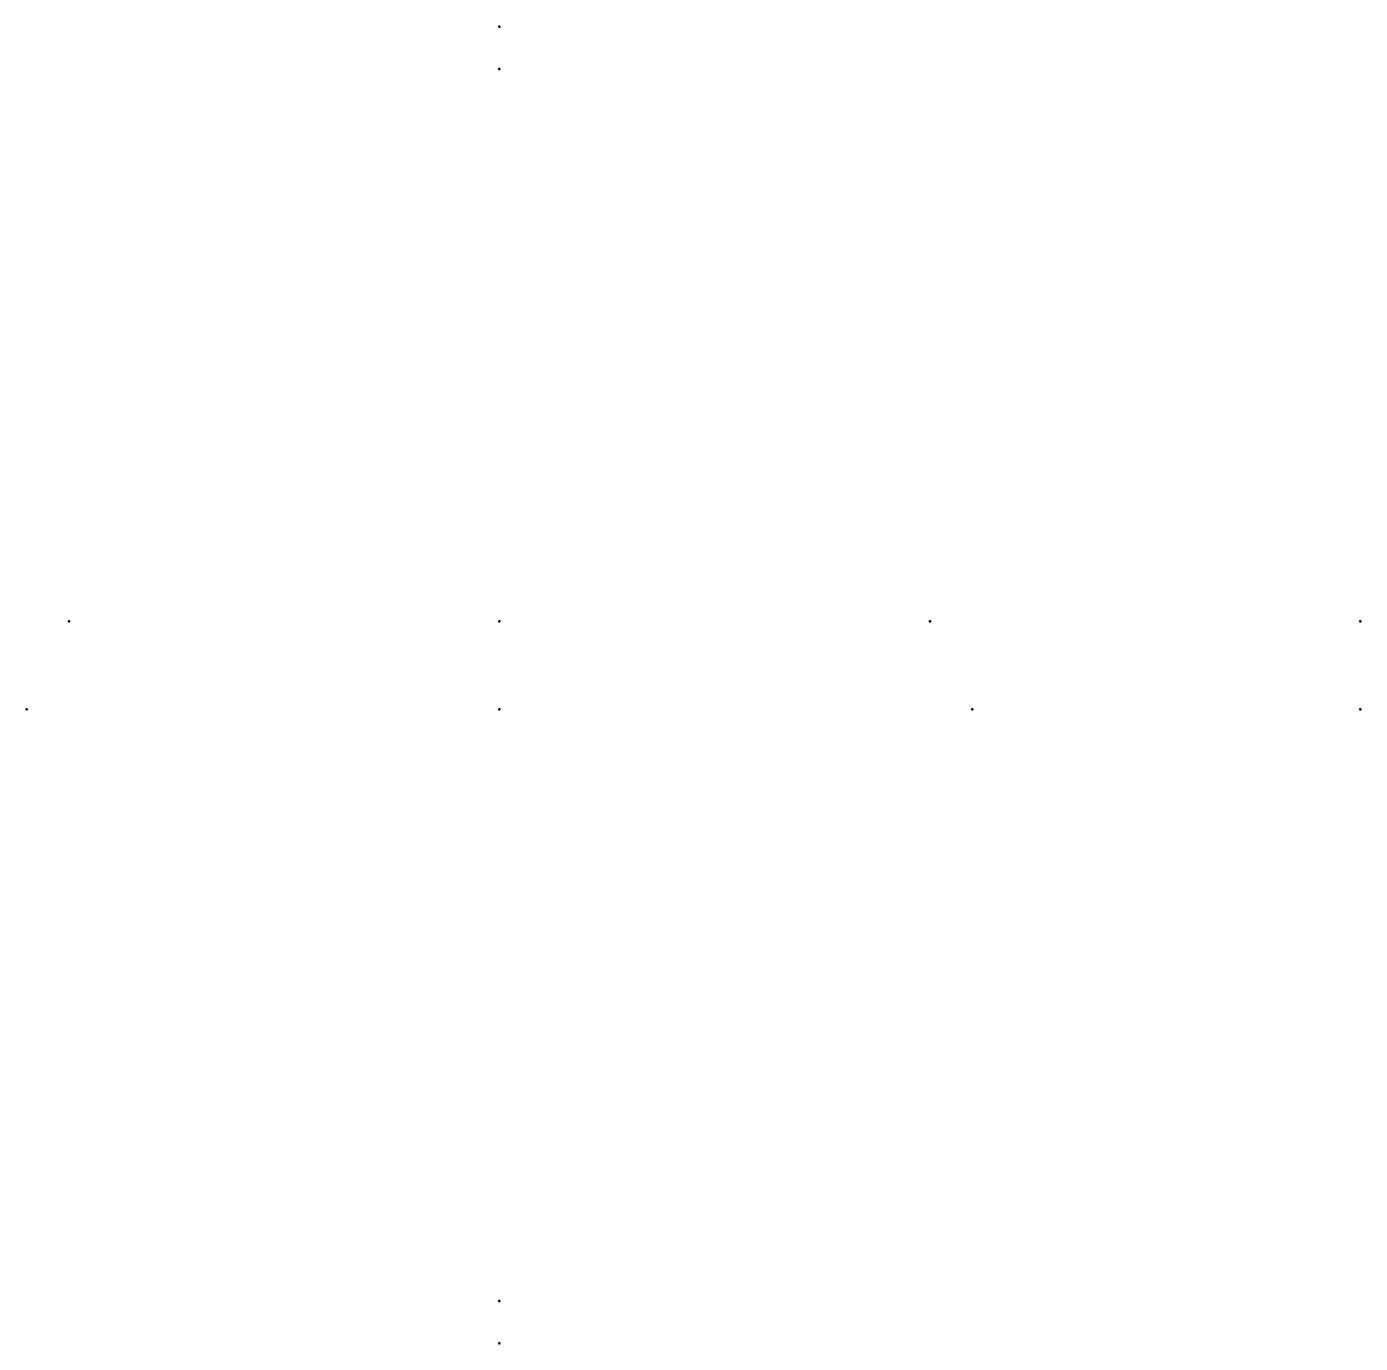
# Model space of a CAD drawing. Header units: millimetres. Extents: x 18 to 154, y 18 to 153.
import ezdxf

# ---------------------------------------------------------------- set-up
doc = ezdxf.new("R2010")
doc.units = ezdxf.units.MM
doc.layers.add('2d ConnectionPoints', color=7, linetype='CONTINUOUS', lineweight=50)

msp = doc.modelspace()

# ---------------------------------------------------------------- linework, layer by layer
at = {"layer": '2d ConnectionPoints'}
for p in [(66.5, 152.83), (66.5, 148.5), (66.5, 148.5), (22.5, 92), (22.5, 92), (66.5, 92), (66.5, 92), (110.5, 92), (110.5, 92), (154.5, 92), (154.5, 92), (18.17, 83), (66.5, 83), (114.83, 83), (154.5, 83), (66.5, 22.5), (66.5, 22.5), (66.5, 18.17)]:
    msp.add_point(p, dxfattribs=at)

doc.saveas('drawing.dxf')
